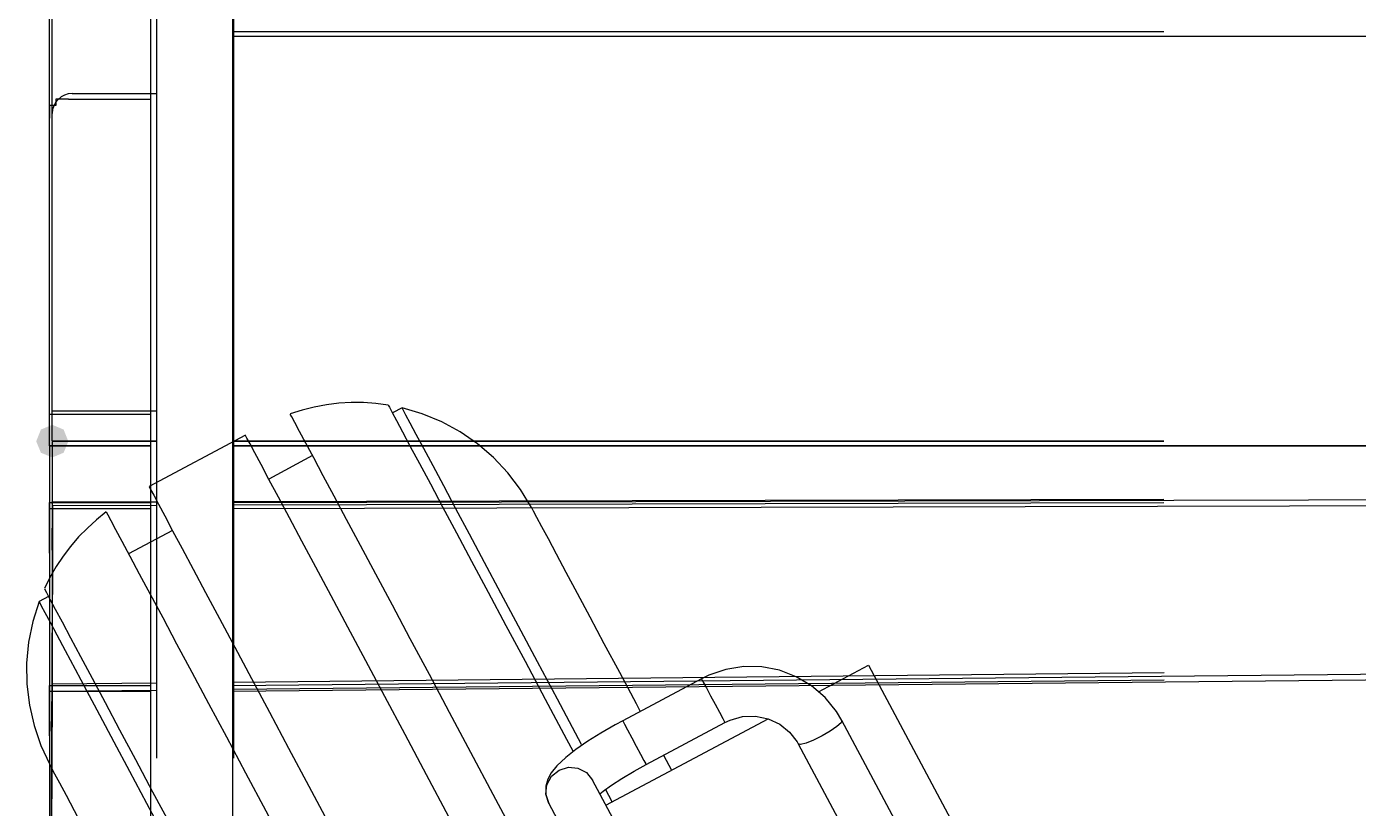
# Model space of a CAD drawing. Extents: x 3 to 592, y 5 to 207.
# Drawn here: x 42.06 to 49.52, y 45.42 to 49.8 of the extents above; entities that cross this region are included whole.
import ezdxf

# ---------------------------------------------------------------- set-up
doc = ezdxf.new("R2010")
doc.units = 0
doc.layers.get('0').update_dxf_attribs({"linetype": 'CONTINUOUS'})

msp = doc.modelspace()

# ---------------------------------------------------------------- hatches: boundary and pattern name
h = msp.add_hatch(color=7)
h.dxf.hatch_style = 2
h.paths.add_polyline_path([(42.297421, 47.473764), (42.270995, 47.410231), (42.207462, 47.383806), (42.143929, 47.410231), (42.117504, 47.473764), (42.143929, 47.540119), (42.207462, 47.566545), (42.270995, 47.540119)])
h = msp.add_hatch(color=7)
h.dxf.hatch_style = 2
h.paths.add_polyline_path([(42.297421, 47.473764), (42.270995, 47.410231), (42.207462, 47.383806), (42.143929, 47.410231), (42.117504, 47.473764), (42.143929, 47.540119), (42.207462, 47.566545), (42.270995, 47.540119)])
h = msp.add_hatch(color=7)
h.dxf.hatch_style = 2
h.paths.add_polyline_path([(42.297421, 47.473764), (42.270995, 47.410231), (42.207462, 47.383806), (42.143929, 47.410231), (42.117504, 47.473764), (42.143929, 47.540119), (42.207462, 47.566545), (42.270995, 47.540119)])
h = msp.add_hatch(color=7)
h.dxf.hatch_style = 2
h.paths.add_polyline_path([(42.297421, 47.473764), (42.270995, 47.410231), (42.207462, 47.383806), (42.143929, 47.410231), (42.117504, 47.473764), (42.143929, 47.540119), (42.207462, 47.566545), (42.270995, 47.540119)])

# ---------------------------------------------------------------- linework, layer by layer
at = {"color": 7}
for points in [[(42.192222, 49.283056), (42.192222, 50.623611)], [(42.207462, 49.309796), (42.207462, 50.657054)], [(42.207462, 49.309796), (42.207462, 50.657054)], [(42.207462, 49.309796), (42.207462, 50.657054)], [(42.207462, 49.309796), (42.207462, 50.657054)], [(42.756667, 49.953333), (42.756667, 49.706389), (42.756667, 49.459444), (42.756667, 49.2125), (42.756667, 48.895), (42.756667, 48.612778), (42.756667, 48.295278), (42.756667, 47.9425), (42.756667, 47.589722), (42.756667, 47.236944), (42.756667, 46.848889), (42.756667, 46.460833), (42.756667, 46.0375), (42.756667, 45.614167), (42.756667, 45.190833)], [(42.79078, 49.977146), (42.79078, 49.740079), (42.79078, 49.485726), (42.79078, 49.214088), (42.79078, 48.925515), (42.79078, 48.620715), (42.79078, 48.299335), (42.79078, 47.962432), (42.79078, 47.610007), (42.79078, 47.242412), (42.79078, 46.860707), (42.79078, 46.46489), (42.79078, 46.055668), (42.79078, 45.700421)], [(42.79078, 49.977146), (42.79078, 49.740079), (42.79078, 49.485726), (42.79078, 49.214088), (42.79078, 48.925515), (42.79078, 48.620715), (42.79078, 48.299335), (42.79078, 47.962432), (42.79078, 47.610007), (42.79078, 47.242412), (42.79078, 46.860707), (42.79078, 46.46489), (42.79078, 46.055668), (42.79078, 45.700421)], [(42.79078, 49.977146), (42.79078, 49.740079), (42.79078, 49.485726), (42.79078, 49.214088), (42.79078, 48.925515), (42.79078, 48.620715), (42.79078, 48.299335), (42.79078, 47.962432), (42.79078, 47.610007), (42.79078, 47.242412), (42.79078, 46.860707), (42.79078, 46.46489), (42.79078, 46.055668), (42.79078, 45.700421)], [(42.79078, 49.977146), (42.79078, 49.740079), (42.79078, 49.485726), (42.79078, 49.214088), (42.79078, 48.925515), (42.79078, 48.620715), (42.79078, 48.299335), (42.79078, 47.962432), (42.79078, 47.610007), (42.79078, 47.242412), (42.79078, 46.860707), (42.79078, 46.46489), (42.79078, 46.055668), (42.79078, 45.700421)], [(43.215278, 49.953333), (43.215278, 49.706389), (43.215278, 49.459444), (43.215278, 49.2125), (43.215278, 48.895), (43.215278, 48.612778), (43.215278, 48.295278), (43.215278, 47.9425), (43.215278, 47.589722), (43.215278, 47.236944), (43.215278, 46.848889), (43.215278, 46.460833), (43.215278, 46.0375), (43.215278, 45.614167), (43.215278, 45.190833)], [(43.221346, 49.977146), (43.221346, 49.740079), (43.221346, 49.485726), (43.221346, 49.214088), (43.221346, 48.925515), (43.221346, 48.620715), (43.221346, 48.299335), (43.221346, 47.962432), (43.221346, 47.610007), (43.221346, 47.242412), (43.221346, 46.860707), (43.221346, 46.46489), (43.221346, 46.055668), (43.221346, 45.700421)], [(43.221346, 49.977146), (43.221346, 49.740079), (43.221346, 49.485726), (43.221346, 49.214088), (43.221346, 48.925515), (43.221346, 48.620715), (43.221346, 48.299335), (43.221346, 47.962432), (43.221346, 47.610007), (43.221346, 47.242412), (43.221346, 46.860707), (43.221346, 46.46489), (43.221346, 46.055668), (43.221346, 45.700421)], [(43.221346, 49.977146), (43.221346, 49.740079), (43.221346, 49.485726), (43.221346, 49.214088), (43.221346, 48.925515), (43.221346, 48.620715), (43.221346, 48.299335), (43.221346, 47.962432), (43.221346, 47.610007), (43.221346, 47.242412), (43.221346, 46.860707), (43.221346, 46.46489), (43.221346, 46.055668), (43.221346, 45.700421)], [(43.221346, 49.977146), (43.221346, 49.740079), (43.221346, 49.485726), (43.221346, 49.214088), (43.221346, 48.925515), (43.221346, 48.620715), (43.221346, 48.299335), (43.221346, 47.962432), (43.221346, 47.610007), (43.221346, 47.242412), (43.221346, 46.860707), (43.221346, 46.46489), (43.221346, 46.055668), (43.221346, 45.700421)], [(43.215278, 49.741667), (85.372222, 49.741667)], [(43.221346, 49.768125), (48.429757, 49.768125)], [(43.221346, 49.768125), (48.429757, 49.768125)], [(43.221346, 49.768125), (48.429757, 49.768125)], [(43.221346, 49.768125), (48.429757, 49.768125)], [(42.318552, 49.420886), (42.297033, 49.418769), (42.275866, 49.412419), (42.256816, 49.402189), (42.239883, 49.38843), (42.226124, 49.371497), (42.215894, 49.352447), (42.209544, 49.33128), (42.207427, 49.309761)], [(42.318552, 49.420886), (42.297033, 49.418769), (42.275866, 49.412419), (42.256816, 49.402189), (42.239883, 49.38843), (42.226124, 49.371497), (42.215894, 49.352447), (42.209544, 49.33128), (42.207427, 49.309761)], [(42.318552, 49.420886), (42.297033, 49.418769), (42.275866, 49.412419), (42.256816, 49.402189), (42.239883, 49.38843), (42.226124, 49.371497), (42.215894, 49.352447), (42.209544, 49.33128), (42.207427, 49.309761)], [(42.318552, 49.420886), (42.297033, 49.418769), (42.275866, 49.412419), (42.256816, 49.402189), (42.239883, 49.38843), (42.226124, 49.371497), (42.215894, 49.352447), (42.209544, 49.33128), (42.207427, 49.309761)], [(42.318552, 49.420886), (42.790921, 49.420886)], [(42.318552, 49.420886), (42.790921, 49.420886)], [(42.318552, 49.420886), (42.790921, 49.420886)], [(42.318552, 49.420886), (42.790921, 49.420886)], [(42.298056, 49.388889), (42.262778, 49.388889), (42.2275, 49.388889), (42.2275, 49.353611), (42.192222, 49.353611), (42.192222, 49.318333), (42.192222, 49.283056)], [(42.298056, 49.388889), (42.756667, 49.388889)], [(42.192222, 47.625), (42.192222, 49.283056)], [(42.207462, 47.643133), (42.207462, 49.309655)], [(42.207462, 47.643133), (42.207462, 49.309655)], [(42.207462, 47.643133), (42.207462, 49.309655)], [(42.207462, 47.643133), (42.207462, 49.309655)], [(42.79078, 47.643133), (42.207286, 47.643133)], [(42.79078, 47.643133), (42.207286, 47.643133)], [(42.79078, 47.643133), (42.207286, 47.643133)], [(42.79078, 47.643133), (42.207286, 47.643133)], [(42.207462, 47.476445), (42.207462, 47.489145), (42.207462, 47.504667), (42.207462, 47.525129), (42.207462, 47.550529), (42.207462, 47.579456), (42.207462, 47.610501), (42.207462, 47.642956)], [(42.207462, 47.476445), (42.207462, 47.489145), (42.207462, 47.504667), (42.207462, 47.525129), (42.207462, 47.550529), (42.207462, 47.579456), (42.207462, 47.610501), (42.207462, 47.642956)], [(42.207462, 47.476445), (42.207462, 47.489145), (42.207462, 47.504667), (42.207462, 47.525129), (42.207462, 47.550529), (42.207462, 47.579456), (42.207462, 47.610501), (42.207462, 47.642956)], [(42.207462, 47.476445), (42.207462, 47.489145), (42.207462, 47.504667), (42.207462, 47.525129), (42.207462, 47.550529), (42.207462, 47.579456), (42.207462, 47.610501), (42.207462, 47.642956)], [(44.088367, 47.676753), (44.019223, 47.685925), (43.949726, 47.690511), (43.880229, 47.690864), (43.810731, 47.686983), (43.741587, 47.678516), (43.673148, 47.665816), (43.605767, 47.648883), (43.539445, 47.627716)], [(44.088367, 47.676753), (44.019223, 47.685925), (43.949726, 47.690511), (43.880229, 47.690864), (43.810731, 47.686983), (43.741587, 47.678516), (43.673148, 47.665816), (43.605767, 47.648883), (43.539445, 47.627716)], [(44.088367, 47.676753), (44.094718, 47.665111), (44.109887, 47.636183), (44.134581, 47.589969), (44.168448, 47.526469), (44.211487, 47.446036), (44.262993, 47.349375), (44.32367, 47.236133), (44.392462, 47.107016), (44.469367, 46.962378), (44.554387, 46.803275), (44.646815, 46.629708), (44.746651, 46.442736), (44.853543, 46.242711), (44.966784, 46.030339), (45.086023, 45.80703), (45.120595, 45.741766)], [(44.088367, 47.676753), (44.094718, 47.665111), (44.109887, 47.636183), (44.134581, 47.589969), (44.168448, 47.526469), (44.211487, 47.446036), (44.262993, 47.349375), (44.32367, 47.236133), (44.392462, 47.107016), (44.469367, 46.962378), (44.554387, 46.803275), (44.646815, 46.629708), (44.746651, 46.442736), (44.853543, 46.242711), (44.966784, 46.030339), (45.086023, 45.80703), (45.120595, 45.741766)], [(44.16552, 47.661336), (44.111898, 47.632761)], [(44.16552, 47.661336), (44.111898, 47.632761)], [(44.889667, 47.103171), (44.828989, 47.204066), (44.757728, 47.297904), (44.676942, 47.383629), (44.587689, 47.460182), (44.490675, 47.52721), (44.387311, 47.583302), (44.278656, 47.628104), (44.165414, 47.661266)], [(44.889667, 47.103171), (44.828989, 47.204066), (44.757728, 47.297904), (44.676942, 47.383629), (44.587689, 47.460182), (44.490675, 47.52721), (44.387311, 47.583302), (44.278656, 47.628104), (44.165414, 47.661266)], [(45.170372, 45.77782), (45.153792, 45.809218), (45.035611, 46.030409), (44.923428, 46.240665), (44.817947, 46.438926), (44.718817, 46.624134), (44.627094, 46.795937), (44.543133, 46.953629), (44.466581, 47.096856), (44.398494, 47.224562), (44.338522, 47.336745), (44.287369, 47.433054), (44.245036, 47.512429), (44.211522, 47.575223), (44.186828, 47.621084), (44.171658, 47.649659), (44.165661, 47.661301)], [(45.170372, 45.77782), (45.153792, 45.809218), (45.035611, 46.030409), (44.923428, 46.240665), (44.817947, 46.438926), (44.718817, 46.624134), (44.627094, 46.795937), (44.543133, 46.953629), (44.466581, 47.096856), (44.398494, 47.224562), (44.338522, 47.336745), (44.287369, 47.433054), (44.245036, 47.512429), (44.211522, 47.575223), (44.186828, 47.621084), (44.171658, 47.649659), (44.165661, 47.661301)], [(42.192222, 47.448611), (42.192222, 47.483889), (42.192222, 47.519167), (42.192222, 47.554444), (42.192222, 47.589722), (42.192222, 47.625)], [(42.756667, 47.625), (42.192222, 47.625)], [(44.840878, 45.188117), (44.805953, 45.253381), (44.675778, 45.497503), (44.550894, 45.731748), (44.431656, 45.955409), (44.318061, 46.168134), (44.211169, 46.368511), (44.110981, 46.556189), (44.0182, 46.730461), (43.932475, 46.890622), (43.854864, 47.03632), (43.785367, 47.166847), (43.723983, 47.281853), (43.671067, 47.380984), (43.626969, 47.463534), (43.591692, 47.529856), (43.565233, 47.579245), (43.547947, 47.611347), (43.539833, 47.626517)], [(44.840878, 45.188117), (44.805953, 45.253381), (44.675778, 45.497503), (44.550894, 45.731748), (44.431656, 45.955409), (44.318061, 46.168134), (44.211169, 46.368511), (44.110981, 46.556189), (44.0182, 46.730461), (43.932475, 46.890622), (43.854864, 47.03632), (43.785367, 47.166847), (43.723983, 47.281853), (43.671067, 47.380984), (43.626969, 47.463534), (43.591692, 47.529856), (43.565233, 47.579245), (43.547947, 47.611347), (43.539833, 47.626517)], [(43.288303, 47.508195), (42.749258, 47.220681)], [(43.288303, 47.508195), (42.749258, 47.220681)], [(44.595803, 45.057378), (44.558056, 45.128286), (44.427528, 45.372761), (44.302292, 45.607711), (44.1827, 45.832077), (44.068753, 46.045155), (43.961861, 46.245886), (43.86132, 46.433916), (43.768186, 46.608894), (43.682461, 46.769408), (43.604498, 46.915458), (43.534647, 47.046339), (43.473264, 47.161344), (43.420347, 47.260828), (43.37625, 47.34373), (43.34062, 47.410052), (43.314514, 47.459441), (43.297228, 47.491897), (43.289114, 47.507066)], [(44.595803, 45.057378), (44.558056, 45.128286), (44.427528, 45.372761), (44.302292, 45.607711), (44.1827, 45.832077), (44.068753, 46.045155), (43.961861, 46.245886), (43.86132, 46.433916), (43.768186, 46.608894), (43.682461, 46.769408), (43.604498, 46.915458), (43.534647, 47.046339), (43.473264, 47.161344), (43.420347, 47.260828), (43.37625, 47.34373), (43.34062, 47.410052), (43.314514, 47.459441), (43.297228, 47.491897), (43.289114, 47.507066)], [(42.192222, 47.448611), (42.192222, 47.131111)], [(42.192222, 47.448611), (42.756667, 47.448611)], [(42.756667, 47.448611), (42.192222, 47.448611)], [(42.79078, 47.473764), (42.207286, 47.473764)], [(42.79078, 47.473764), (42.207286, 47.473764)], [(42.79078, 47.473764), (42.207286, 47.473764)], [(42.79078, 47.473764), (42.207286, 47.473764)], [(42.207462, 47.476445), (42.790957, 47.476445)], [(42.207462, 47.476445), (42.790957, 47.476445)], [(42.207462, 47.476445), (42.790957, 47.476445)], [(42.207462, 47.476445), (42.790957, 47.476445)], [(42.207462, 47.473764), (42.207462, 47.134745)], [(42.207462, 47.473764), (42.207462, 47.134745)], [(42.207462, 47.473764), (42.207462, 47.134745)], [(42.207462, 47.473764), (42.207462, 47.134745)], [(43.215278, 47.448611), (85.372222, 47.448611)], [(85.372222, 47.448611), (43.215278, 47.448611)], [(48.42958, 47.473764), (43.221169, 47.473764)], [(48.42958, 47.473764), (43.221169, 47.473764)], [(48.42958, 47.473764), (43.221169, 47.473764)], [(48.42958, 47.473764), (43.221169, 47.473764)], [(43.221346, 47.476445), (48.429757, 47.476445)], [(43.221346, 47.476445), (48.429757, 47.476445)], [(43.221346, 47.476445), (48.429757, 47.476445)], [(43.221346, 47.476445), (48.429757, 47.476445)], [(43.664152, 47.39386), (43.418972, 47.262979)], [(43.664152, 47.39386), (43.418972, 47.262979)], [(42.749117, 47.22054), (42.757937, 47.20396), (42.775223, 47.171857), (42.801681, 47.122115), (42.836959, 47.056146), (42.881056, 46.973243), (42.933973, 46.87376), (42.995709, 46.758401), (43.065559, 46.627521), (43.14317, 46.481824), (43.228895, 46.320957), (43.322028, 46.146332), (43.42257, 45.958301), (43.529814, 45.757218), (43.643409, 45.544493), (43.763001, 45.320126), (43.888237, 45.085176), (44.018764, 44.840701), (44.056512, 44.769793)], [(42.749117, 47.22054), (42.757937, 47.20396), (42.775223, 47.171857), (42.801681, 47.122115), (42.836959, 47.056146), (42.881056, 46.973243), (42.933973, 46.87376), (42.995709, 46.758401), (43.065559, 46.627521), (43.14317, 46.481824), (43.228895, 46.320957), (43.322028, 46.146332), (43.42257, 45.958301), (43.529814, 45.757218), (43.643409, 45.544493), (43.763001, 45.320126), (43.888237, 45.085176), (44.018764, 44.840701), (44.056512, 44.769793)], [(43.215278, 47.131111), (85.372222, 47.236944)], [(85.372222, 47.201667), (43.215278, 47.095833)], [(42.192222, 47.095833), (42.192222, 47.131111)], [(42.192222, 47.131111), (42.192222, 46.99)], [(42.192222, 47.131111), (42.756667, 47.131111)], [(42.208132, 47.113225), (42.206369, 46.116275)], [(42.208132, 47.113225), (42.206369, 46.116275)], [(42.208132, 47.113225), (42.206369, 46.116275)], [(42.208132, 47.113225), (42.206369, 46.116275)], [(42.206757, 46.864164), (42.208168, 47.113225)], [(42.206757, 46.864164), (42.208168, 47.113225)], [(42.206757, 46.864164), (42.208168, 47.113225)], [(42.206757, 46.864164), (42.208168, 47.113225)], [(42.208132, 47.113225), (42.207427, 47.134745)], [(42.208132, 47.113225), (42.207427, 47.134745)], [(42.208132, 47.113225), (42.207427, 47.134745)], [(42.208132, 47.113225), (42.207427, 47.134745)], [(42.207462, 47.134709), (42.790957, 47.136121)], [(42.207462, 47.134709), (42.790957, 47.136121)], [(42.207462, 47.134709), (42.790957, 47.136121)], [(42.207462, 47.134709), (42.790957, 47.136121)], [(42.207462, 47.134709), (42.207462, 47.003476)], [(42.207462, 47.134709), (42.207462, 47.003476)], [(42.207462, 47.134709), (42.207462, 47.003476)], [(42.207462, 47.134709), (42.207462, 47.003476)], [(42.79078, 47.114742), (42.207991, 47.113331)], [(42.79078, 47.114742), (42.207991, 47.113331)], [(42.79078, 47.114742), (42.207991, 47.113331)], [(42.79078, 47.114742), (42.207991, 47.113331)], [(48.429702, 47.129214), (43.221169, 47.115836)], [(48.429702, 47.129214), (43.221169, 47.115836)], [(48.429702, 47.129214), (43.221169, 47.115836)], [(48.429702, 47.129214), (43.221169, 47.115836)], [(43.221346, 47.13732), (48.429739, 47.150697)], [(43.221346, 47.13732), (48.429739, 47.150697)], [(43.221346, 47.13732), (48.429739, 47.150697)], [(43.221346, 47.13732), (48.429739, 47.150697)], [(42.509969, 47.078724), (42.455641, 47.035332), (42.403783, 46.988765), (42.3551, 46.939024), (42.309591, 46.886107), (42.267611, 46.830721), (42.229158, 46.772512), (42.194586, 46.712187), (42.163541, 46.650099)], [(42.509969, 47.078724), (42.455641, 47.035332), (42.403783, 46.988765), (42.3551, 46.939024), (42.309591, 46.886107), (42.267611, 46.830721), (42.229158, 46.772512), (42.194586, 46.712187), (42.163541, 46.650099)], [(42.192222, 47.095833), (42.192222, 46.108056)], [(42.192222, 46.848889), (42.192222, 47.095833)], [(42.756667, 47.095833), (42.192222, 47.095833)], [(42.509969, 47.078724), (42.518789, 47.062143), (42.536075, 47.03004), (42.56218, 46.980651), (42.597458, 46.914682), (42.641555, 46.831779), (42.694472, 46.732649), (42.755855, 46.617643), (42.825705, 46.487115), (42.903316, 46.341418), (42.988689, 46.181257), (43.081822, 46.006985), (43.182011, 45.819307), (43.288902, 45.618929), (43.402144, 45.406204), (43.521383, 45.182543), (43.646619, 44.948299), (43.692833, 44.861515)], [(42.509969, 47.078724), (42.518789, 47.062143), (42.536075, 47.03004), (42.56218, 46.980651), (42.597458, 46.914682), (42.641555, 46.831779), (42.694472, 46.732649), (42.755855, 46.617643), (42.825705, 46.487115), (42.903316, 46.341418), (42.988689, 46.181257), (43.081822, 46.006985), (43.182011, 45.819307), (43.288902, 45.618929), (43.402144, 45.406204), (43.521383, 45.182543), (43.646619, 44.948299), (43.692833, 44.861515)], [(44.889667, 47.103171), (44.899897, 47.084121), (44.918242, 47.049902), (44.945759, 46.998043), (44.982447, 46.929252), (45.027956, 46.843879), (45.082284, 46.741927), (45.145078, 46.624099), (45.216339, 46.491102), (45.295009, 46.342935), (45.381439, 46.18101), (45.475278, 46.005679), (45.498209, 45.962288)], [(44.889667, 47.103171), (44.899897, 47.084121), (44.918242, 47.049902), (44.945759, 46.998043), (44.982447, 46.929252), (45.027956, 46.843879), (45.082284, 46.741927), (45.145078, 46.624099), (45.216339, 46.491102), (45.295009, 46.342935), (45.381439, 46.18101), (45.475278, 46.005679), (45.498209, 45.962288)], [(42.192222, 46.99), (42.192222, 46.954722)], [(42.207462, 47.003582), (42.207462, 46.977124)], [(42.207462, 47.003582), (42.207462, 46.977124)], [(42.207462, 47.003582), (42.207462, 46.977124)], [(42.207462, 47.003582), (42.207462, 46.977124)], [(42.879892, 46.975466), (42.634711, 46.844585)], [(42.879892, 46.975466), (42.634711, 46.844585)], [(42.192222, 46.848889), (42.192222, 45.931667)], [(42.206757, 46.864164), (42.204993, 45.943414)], [(42.206757, 46.864164), (42.204993, 45.943414)], [(42.206757, 46.864164), (42.204993, 45.943414)], [(42.206757, 46.864164), (42.204993, 45.943414)], [(42.187072, 46.60586), (42.133449, 46.577285)], [(42.187072, 46.60586), (42.133449, 46.577285)], [(43.185644, 44.734092), (43.100625, 44.893195), (42.984561, 45.111211), (42.874494, 45.317234), (42.771131, 45.510909), (42.674822, 45.691531), (42.586275, 45.857689), (42.505136, 46.009736), (42.432111, 46.146614), (42.367553, 46.26797), (42.311461, 46.373097), (42.264189, 46.461645), (42.225736, 46.533611), (42.196456, 46.588292), (42.176347, 46.626039), (42.165411, 46.646147)], [(43.185644, 44.734092), (43.100625, 44.893195), (42.984561, 45.111211), (42.874494, 45.317234), (42.771131, 45.510909), (42.674822, 45.691531), (42.586275, 45.857689), (42.505136, 46.009736), (42.432111, 46.146614), (42.367553, 46.26797), (42.311461, 46.373097), (42.264189, 46.461645), (42.225736, 46.533611), (42.196456, 46.588292), (42.176347, 46.626039), (42.165411, 46.646147)], [(42.133414, 46.57725), (42.098136, 46.465067), (42.074853, 46.349708), (42.063917, 46.232233), (42.065328, 46.114758), (42.079439, 45.997636), (42.105545, 45.882983), (42.143997, 45.771506), (42.193739, 45.664967)], [(42.133414, 46.57725), (42.098136, 46.465067), (42.074853, 46.349708), (42.063917, 46.232233), (42.065328, 46.114758), (42.079439, 45.997636), (42.105545, 45.882983), (42.143997, 45.771506), (42.193739, 45.664967)], [(42.133414, 46.57725), (42.146114, 46.553614), (42.16587, 46.516219), (42.194798, 46.461892), (42.232898, 46.390631), (42.279817, 46.302789), (42.335203, 46.198719), (42.399409, 46.078775), (42.471728, 45.942956), (42.552161, 45.792672), (42.640003, 45.627572), (42.735253, 45.449067), (42.837559, 45.257156), (42.946567, 45.052897), (43.061925, 44.836997), (43.134598, 44.700472)], [(42.133414, 46.57725), (42.146114, 46.553614), (42.16587, 46.516219), (42.194798, 46.461892), (42.232898, 46.390631), (42.279817, 46.302789), (42.335203, 46.198719), (42.399409, 46.078775), (42.471728, 45.942956), (42.552161, 45.792672), (42.640003, 45.627572), (42.735253, 45.449067), (42.837559, 45.257156), (42.946567, 45.052897), (43.061925, 44.836997), (43.134598, 44.700472)], [(43.215278, 46.108056), (85.372222, 46.531389)], [(85.372222, 46.496111), (43.215278, 46.072778)], [(46.496817, 46.071543), (46.776922, 46.221121)], [(46.496817, 46.071543), (46.776922, 46.221121)], [(46.777028, 46.221015), (49.391817, 41.319521)], [(46.777028, 46.221015), (49.391817, 41.319521)], [(43.221346, 46.126471), (48.430547, 46.179335)], [(43.221346, 46.126471), (48.430547, 46.179335)], [(43.221346, 46.126471), (48.430547, 46.179335)], [(43.221346, 46.126471), (48.430547, 46.179335)], [(45.841426, 46.145344), (45.400454, 45.910041)], [(45.841426, 46.145344), (45.400454, 45.910041)], [(46.627733, 45.910747), (46.596688, 45.962253), (46.533541, 46.039864), (46.457694, 46.10548), (46.371616, 46.156633), (46.277777, 46.192616), (46.178646, 46.211666), (46.078105, 46.213077), (45.978269, 46.197555), (45.882313, 46.1651), (45.841391, 46.145344)], [(46.627733, 45.910747), (46.596688, 45.962253), (46.533541, 46.039864), (46.457694, 46.10548), (46.371616, 46.156633), (46.277777, 46.192616), (46.178646, 46.211666), (46.078105, 46.213077), (45.978269, 46.197555), (45.882313, 46.1651), (45.841391, 46.145344)], [(45.841426, 46.145344), (45.851304, 46.126647), (45.868943, 46.093839), (45.892226, 46.050094), (45.917626, 46.002469), (45.941615, 45.957666), (45.959959, 45.922741), (45.970543, 45.903339)], [(45.841426, 46.145344), (45.851304, 46.126647), (45.868943, 46.093839), (45.892226, 46.050094), (45.917626, 46.002469), (45.941615, 45.957666), (45.959959, 45.922741), (45.970543, 45.903339)], [(42.192222, 46.072778), (42.192222, 46.108056)], [(42.192222, 46.108056), (42.192222, 45.966944)], [(42.192222, 46.108056), (42.756667, 46.108056)], [(42.192222, 46.072778), (42.192222, 44.45)], [(42.192222, 45.825833), (42.192222, 46.072778)], [(42.756667, 46.072778), (42.192222, 46.072778)], [(42.207603, 46.074295), (42.199137, 44.468097)], [(42.207603, 46.074295), (42.199137, 44.468097)], [(42.207603, 46.074295), (42.199137, 44.468097)], [(42.207603, 46.074295), (42.199137, 44.468097)], [(42.203617, 45.850881), (42.207497, 46.074189)], [(42.203617, 45.850881), (42.207497, 46.074189)], [(42.203617, 45.850881), (42.207497, 46.074189)], [(42.203617, 45.850881), (42.207497, 46.074189)], [(42.206369, 46.116205), (42.205663, 45.98603)], [(42.206369, 46.116205), (42.205663, 45.98603)], [(42.206369, 46.116205), (42.205663, 45.98603)], [(42.206369, 46.116205), (42.205663, 45.98603)], [(42.206369, 46.116205), (42.790921, 46.122202)], [(42.206369, 46.116205), (42.790921, 46.122202)], [(42.206369, 46.116205), (42.790921, 46.122202)], [(42.206369, 46.116205), (42.790921, 46.122202)], [(42.207603, 46.074295), (42.206545, 46.116275)], [(42.207603, 46.074295), (42.206545, 46.116275)], [(42.207603, 46.074295), (42.206545, 46.116275)], [(42.207603, 46.074295), (42.206545, 46.116275)], [(42.79078, 46.080221), (42.207639, 46.074224)], [(42.79078, 46.080221), (42.207639, 46.074224)], [(42.79078, 46.080221), (42.207639, 46.074224)], [(42.79078, 46.080221), (42.207639, 46.074224)], [(48.430425, 46.13739), (43.221169, 46.084525)], [(48.430425, 46.13739), (43.221169, 46.084525)], [(48.430425, 46.13739), (43.221169, 46.084525)], [(48.430425, 46.13739), (43.221169, 46.084525)], [(42.192222, 45.966944), (42.192222, 45.896389)], [(42.205663, 45.985959), (42.204957, 45.927045)], [(42.205663, 45.985959), (42.204957, 45.927045)], [(42.205663, 45.985959), (42.204957, 45.927045)], [(42.205663, 45.985959), (42.204957, 45.927045)], [(45.306544, 45.436543), (46.214947, 45.92126)], [(45.306544, 45.436543), (46.214947, 45.92126)], [(45.972166, 45.900269), (46.001093, 45.913675), (46.070943, 45.933431), (46.143616, 45.9359), (46.214171, 45.921436), (46.279082, 45.890744), (46.334821, 45.845942), (46.376096, 45.791614), (46.382799, 45.779972)], [(45.972166, 45.900269), (46.001093, 45.913675), (46.070943, 45.933431), (46.143616, 45.9359), (46.214171, 45.921436), (46.279082, 45.890744), (46.334821, 45.845942), (46.376096, 45.791614), (46.382799, 45.779972)], [(42.203617, 45.850881), (42.19515, 44.287017)], [(42.203617, 45.850881), (42.19515, 44.287017)], [(42.203617, 45.850881), (42.19515, 44.287017)], [(42.203617, 45.850881), (42.19515, 44.287017)], [(45.400278, 45.909971), (45.357591, 45.886687), (45.278569, 45.841179), (45.205191, 45.794965), (45.138869, 45.749104), (45.081366, 45.703949), (45.031625, 45.657735), (45.00058, 45.618929), (44.981178, 45.582946), (44.969889, 45.543082), (44.969536, 45.497221), (44.986116, 45.447126)], [(45.400278, 45.909971), (45.357591, 45.886687), (45.278569, 45.841179), (45.205191, 45.794965), (45.138869, 45.749104), (45.081366, 45.703949), (45.031625, 45.657735), (45.00058, 45.618929), (44.981178, 45.582946), (44.969889, 45.543082), (44.969536, 45.497221), (44.986116, 45.447126)], [(45.400278, 45.909971), (45.410155, 45.891274), (45.427794, 45.858465), (45.451078, 45.814721), (45.476478, 45.767096), (45.500466, 45.722293), (45.518811, 45.687368), (45.529394, 45.667965)], [(45.400278, 45.909971), (45.410155, 45.891274), (45.427794, 45.858465), (45.451078, 45.814721), (45.476478, 45.767096), (45.500466, 45.722293), (45.518811, 45.687368), (45.529394, 45.667965)], [(45.531017, 45.664896), (45.972342, 45.900199)], [(45.531017, 45.664896), (45.972342, 45.900199)], [(46.627733, 45.910747), (46.622441, 45.898047), (46.59951, 45.877233), (46.562116, 45.85148), (46.516255, 45.825022), (46.468277, 45.801386), (46.426296, 45.784805), (46.39631, 45.777044), (46.382552, 45.779866)], [(46.627733, 45.910747), (46.622441, 45.898047), (46.59951, 45.877233), (46.562116, 45.85148), (46.516255, 45.825022), (46.468277, 45.801386), (46.426296, 45.784805), (46.39631, 45.777044), (46.382552, 45.779866)], [(47.633184, 44.026067), (46.627768, 45.910606)], [(47.633184, 44.026067), (46.627768, 45.910606)], [(42.192222, 45.825833), (42.192222, 44.273611)], [(46.382622, 45.780007), (47.388039, 43.895469)], [(46.382622, 45.780007), (47.388039, 43.895469)], [(45.629054, 45.717213), (45.674209, 45.632546)], [(45.629054, 45.717213), (45.674209, 45.632546)], [(42.802387, 44.524083), (42.779103, 44.567475), (42.685617, 44.742806), (42.599187, 44.904731), (42.520164, 45.052897), (42.449256, 45.185894), (42.386462, 45.303722), (42.332134, 45.405675), (42.286626, 45.491047), (42.249937, 45.559839), (42.22242, 45.611697), (42.203723, 45.645917), (42.194903, 45.66285)], [(42.802387, 44.524083), (42.779103, 44.567475), (42.685617, 44.742806), (42.599187, 44.904731), (42.520164, 45.052897), (42.449256, 45.185894), (42.386462, 45.303722), (42.332134, 45.405675), (42.286626, 45.491047), (42.249937, 45.559839), (42.22242, 45.611697), (42.203723, 45.645917), (42.194903, 45.66285)], [(44.985975, 45.447268), (44.970806, 45.49842), (44.97645, 45.55169), (45.002203, 45.599315), (45.044184, 45.633534), (45.096042, 45.649409), (45.149664, 45.64447), (45.196936, 45.619423), (45.231156, 45.578148)], [(44.985975, 45.447268), (44.970806, 45.49842), (44.97645, 45.55169), (45.002203, 45.599315), (45.044184, 45.633534), (45.096042, 45.649409), (45.149664, 45.64447), (45.196936, 45.619423), (45.231156, 45.578148)], [(45.272113, 45.501066), (45.290811, 45.515883), (45.33773, 45.549397), (45.396291, 45.587497), (45.463672, 45.627713), (45.531052, 45.664755)], [(45.272113, 45.501066), (45.290811, 45.515883), (45.33773, 45.549397), (45.396291, 45.587497), (45.463672, 45.627713), (45.531052, 45.664755)], [(45.546045, 44.987563), (45.231015, 45.578113)], [(45.546045, 44.987563), (45.231015, 45.578113)], [(45.342246, 45.455593), (45.304498, 45.526501)], [(45.342246, 45.455593), (45.304498, 45.526501)], [(44.985975, 45.447268), (45.269256, 44.916337)], [(44.985975, 45.447268), (45.269256, 44.916337)]]:
    msp.add_lwpolyline(points, dxfattribs=at)

doc.saveas('drawing.dxf')
